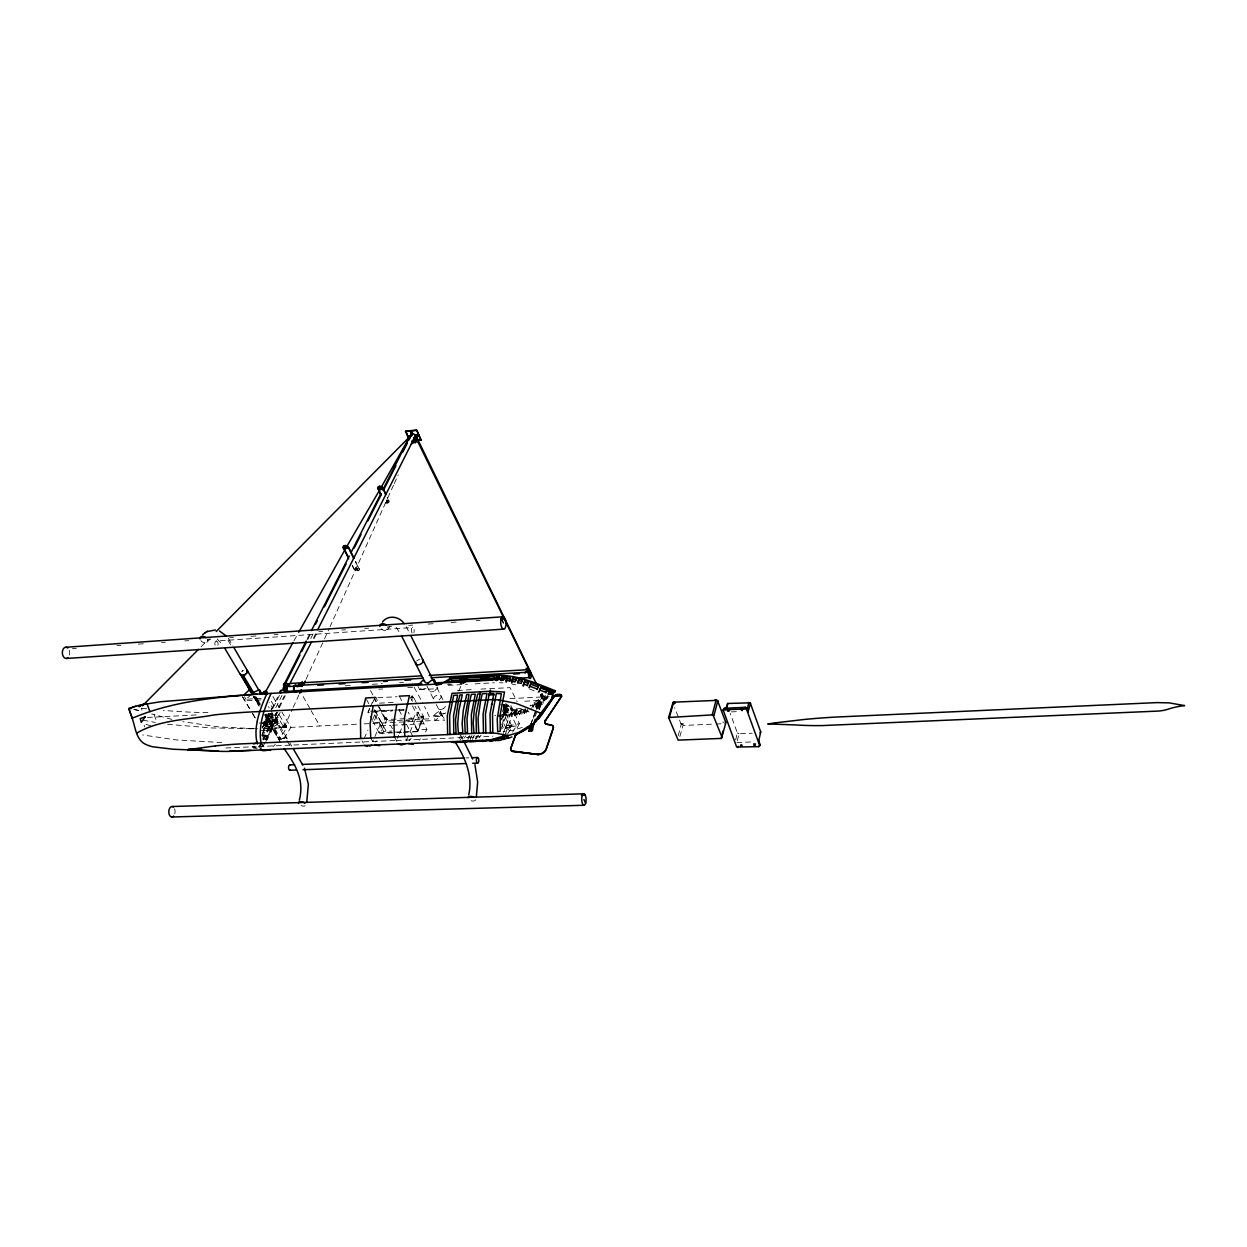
<?xml version="1.0" encoding="UTF-8"?>
<svg xmlns="http://www.w3.org/2000/svg" width="1247" height="1247" viewBox="0 0 1247 1247"><rect width="100%" height="100%" fill="white"/><g stroke="black" fill="none" stroke-linecap="round" stroke-linejoin="round"><path stroke-width="0.75" stroke-dasharray="5 3.75" d="M356.424 724.226L286.358 727.578L286.077 725.473A1.855 1.076 -29.9 0 0 283.053 725.614C279.016 731.35 284.815 722.184 285.797 726.128M286.077 725.473L286.358 727.578L263.382 728.529L276.912 728.045M412.289 696.013C410.871 694.735 415.422 698.834 411.385 697.307M270.428 724.756L270.661 725.863M423.497 717.758C418.368 717.43 425.149 714.952 422.998 717.913L417.231 731.599L423.668 716.978L413.256 696.761L411.775 700.175M267.871 721.156C265.58 719.737 268.339 723.79 268.23 719.784L266.39 719.878L262.353 723.369M417.885 731.319L379.01 732.628L384.918 718.88C386.196 715.809 388.472 721.795 384.918 718.88L374.692 699.723M417.979 731.132L423.746 717.212M270.381 713.939L271.441 713.892M275.509 722.091C274.106 719.659 276.335 723.26 275.462 720.875M262.119 746.641L263.226 746.579M266.499 738.738L266.188 739.377M283.428 726.378C285.937 722.824 285.922 729.246 283.334 726.518M285.579 726.113L283.568 726.845L285.454 725.24M504.676 709.231L504.302 704.446M503.258 707.782C506.828 704.851 501.871 712.676 512.003 707.969L511.317 709.824L504.521 710.167L503.663 708.358L507.358 708.514L506.672 711.304L505.503 710.915L506.625 710.852M507.389 708.561C505.471 707.298 504.1 703.277 503.757 707.891M504.505 707.875L508.262 705.911L503.772 705.288M504.396 706.955L503.367 707.314M504.131 704.976C503.835 704.29 505.035 709.995 503.757 705.147C503.866 702.513 504.022 714.391 506.718 707.143M504.864 709.449L505.877 705.615M505.019 708.982L505.222 709.107M504.443 707.049C505.814 704.446 506.407 711.008 504.864 708.53M504.801 709.216L505.518 708.623M505.877 709.403L505.721 706.02M505.378 711.959L504.521 710.167L506.578 707.439L504.957 706.597M506.89 705.724L507.903 705.038L508.215 706.114M506.734 711.195L507.576 708.935C508.199 708.623 505.004 709.73 507.576 708.935M508.043 705.116L507.778 705.319M539.359 704.695L537.769 704.789L538.579 706.192M538.392 700.58L537.987 699.894L538.112 703.729M540.091 703.978C542.772 705.054 536.709 705.786 538.314 703.168M539.561 704.461L538.517 702.607L538.096 703.994M539.187 703.589L538.875 702.497L540.232 702.279M540.169 705.225L540.481 706.223L539.218 706.394M538.61 704.804L540.73 705.116L540.419 703.698M540.543 702.404L541.354 703.807L538.626 704.43M543.178 695.062A1.933 0.779 87.3 0 1 543.162 696.543L542.149 699.021L542.57 695.218M505.394 706.41C502.697 707.501 504.256 704.43 504.178 707.283M141.815 710.229L141.737 708.031M735.636 739.892L737.367 732.893L730.181 713.346M737.289 740.78L738.988 733.782L752.206 733.22M442.482 716.261L440.472 711.18L438.492 711.273L433.208 716.09L435.421 720.423L440.69 715.607L438.492 711.273M440.472 711.18L440.752 713.222M678.228 735.668L681.283 724.148L683.87 724.741L682.92 725.489L681.298 724.616L674.596 707.579M679.864 736.541L682.92 725.489L714.266 724.086M507.576 704.991C503.601 703.822 502.744 707.501 504.754 705.599M507.903 709.637L506.204 709.73L503.476 705.662L504.614 708.997M270.443 724.647L268.23 719.784M549.085 696.325L546.529 698.273L545.204 701.952L543.193 700.549L544.518 696.855L547.074 694.906M548.353 693.924L547.028 697.619L549.054 699.037M538.891 708.748L541.245 702.747M539.094 709.449L541.416 703.012M537.114 705.178L541.728 701.671L543.053 697.977L545.048 699.396L543.739 703.074L539.125 706.581L537.114 705.178L538.455 701.5L543.053 697.977M539.343 709.527L540.637 705.724M541.073 704.695L541.494 703.308M538.595 699.926L538.33 700.767M530.661 724.429L537.644 705.023M530.91 724.507L538.766 702.685M533.435 718.21L536.179 711.102M536.615 709.387L538.969 703.386L540.575 703.604M541.245 697.011L541.697 694.33M542.149 699.021L540.325 694.984L541.276 693.956A1.933 0.795 87.3 0 1 542.227 694.236L542.383 696.839L542.928 695.202M538.907 703.963L536.413 705.443L535.088 709.122L537.582 707.626L538.907 703.963L537.036 702.451L534.558 703.947L533.233 707.626L535.711 706.129L537.036 702.451M542.164 696.886L542.055 694.314M541.946 696.964L542.507 696.481A1.933 0.795 87.3 0 0 542.227 694.236M535.306 716.152L537.223 710.79M537.862 709.013L539.795 703.651M539.125 706.581L540.45 702.903L545.048 699.396M531.658 708.467L532.999 704.789L534.714 706.363M355.395 568.554L356.019 567.681M524.847 711.367L527.434 710.4L528.993 712.037L526.405 712.988L524.847 711.367L525.735 708.92M524.426 713.627L525.766 709.948L524.395 708.265L523.054 711.928L520.389 712.645L521.76 714.328L524.426 713.627L523.054 711.928M526.405 712.988L527.746 709.325M357.733 568.803L356.876 569.723M520.389 712.645L521.745 708.982L523.117 710.665L521.76 714.328M519.672 714.796L521.012 711.133L519.859 709.403L517.131 709.886L515.775 713.549L516.944 715.279L519.672 714.796L518.503 713.066L519.859 709.403M386.617 501.497L387.505 500.811M516.944 715.279L518.3 711.616L517.131 709.886M503.617 706.348L504.053 705.21M514.73 715.56L513.78 713.798L515.151 710.135L512.439 710.385L511.083 714.048L512.034 715.809L514.73 715.56L516.087 711.897L515.151 710.135M503.227 733.454L511.114 712.302L510.288 710.541L502.541 710.915M505.659 733.142L513.39 712.146L512.439 710.385M500.858 729.511L509.618 706.207L507.264 706.332L501.808 720.813M498.364 716.511L509.742 715.965L508.916 714.188L510.288 710.541M285.516 725.629L284.222 726.72L283.287 726.128A1.855 1.091 -30 0 1 286.374 725.972M503.258 707.096L503.882 706.285M502.977 714.812L504.178 715.123L503.071 714.812M505.752 706.55C507.28 705.506 501.886 707.298 504.24 706.27M501.699 719.051L503.835 713.393L503.242 712.131L504.661 712.364L504.941 713.767L503.554 714.141M506.173 708.296L505.269 707.75M505.69 709.029L506.204 706.051M504.941 713.767L504.661 712.364M506.204 709.73L506.531 708.249L507.311 709.2M502.12 724.055L505.986 713.767L503.648 713.876L509.883 726.954L505.565 734M503.726 707.205L504.365 704.571M502.463 711.523L504.349 705.521M504.256 705.241L504.365 705.927M266.437 722.434L266.39 723.494M475.933 738.941L477.258 735.481M472.488 739.455L473.813 736.057M503.788 706.176L503.414 707.158L504.396 705.381M470.166 739.549L471.491 736.166M467.828 739.658L469.153 736.26M459.426 738.349L460.767 734.982M458.88 691.009L461.733 684.011M406.6 740.032L418.244 712.645L415.999 712.754L412.648 720.61L404.761 720.984M258.815 746.532L396.375 740.484L398.666 735.169M399.43 733.392L403.997 722.761M385.619 502.635L330.112 626.586M372.588 720.782L378.994 732.628L380.475 733.283L386.96 719.55M509.883 726.954L505.316 728.357L507.093 724.819L505.316 728.357L510.194 727.936L511.364 725.302L519.407 723.681L510.506 704.773M503.866 707.174L504.474 706.301M364.124 738.567L367.943 730.087M372.51 719.909L374.786 714.812L376.999 714.702L373.508 722.496L381.286 722.122L372.682 741.529L370.78 738.021M369.595 708.39L367.974 712.193L371.684 719.098M370.359 706.69L373.445 699.894M369.595 709.029L368.068 712.427L392.104 711.039M372.541 702.996L374.848 697.899M393.506 485.239L386.383 500.889L387.194 500.593M394.286 483.493L398.245 474.795M285.236 724.881L284.55 726.128L292.437 709.075M293.248 707.314L298.859 695.031M306.061 679.241L323.706 640.631M324.501 638.869L329.317 628.348M504.536 705.521L504.645 706.285M504.224 707.906L504.505 705.662M504.661 705.864L504.147 707.158M284.113 727.001L284.971 725.255M357.499 569.037L356.143 567.853M352.215 565.67L353.977 569.1A2.837 1.902 25.5 0 0 357.53 571.001A2.837 1.902 25.5 0 0 358.933 568.694L355.629 561.368M504.396 706.55L506.079 710.104L504.178 715.123L503.835 714.406M505.627 706.597L506.173 707.797M267.185 739.923L268.386 737.523L267.154 735.434L264.473 735.559A3.663 2.182 24.6 0 1 261.839 734.935M271.082 732.129C274.839 720.891 270.958 737.413 269.851 730.056L267.17 730.181A3.647 2.182 24.6 0 1 263.756 729.074M276.101 717.633L274.106 721.53L275.556 723.244L277.317 719.706L276.101 717.633L273.436 717.758A3.632 2.182 24.7 0 1 268.573 714.157M386.679 501.918L387.1 500.203M353.977 569.1L352.449 565.218M385.292 502.728A2.743 1.902 26.1 0 0 388.129 502.931A2.743 1.902 26.1 0 0 388.674 500.858L387.412 497.382M355.691 567.931L356.517 567.634M356.985 569.505L355.613 568.118L357.421 568.819M259.579 747.795L277.598 711.99L286.685 727.562L280.029 738.629M260.561 748.481L262.618 744.475M267.154 735.434L265.128 739.409L262.852 739.502L264.676 735.901L266.936 735.792L267.965 737.538L266.157 741.139M270.661 732.16L269.633 730.415L271.643 726.487L274.434 726.144M274.854 722.06L265.876 739.939L265.346 739.05M276.631 718.521L278.829 714.126M263.086 746.345L280.201 712.224M275.135 723.26L277.317 719.706M263.647 729.542L262.353 734.047L262.119 732.535M263.46 725.318A3.647 2.182 24.6 0 1 264.208 725.193L266.889 725.068L268.697 721.499L266.016 721.623A3.647 2.182 24.6 0 0 264.395 724.273A3.647 2.182 24.6 0 0 268.978 726.611L271.643 726.487L270.677 725.894M272.579 713.814L271.394 716.168L268.713 716.308A3.632 2.182 24.7 0 0 267.092 718.958L266.359 718.241A4.131 2.494 24.7 0 1 268.51 715.965L270.77 715.856L270.163 714.079M262.135 734.732L272.47 714.282M275.805 707.688L282.258 694.922M310.768 638.526L313.402 633.305M262.369 736.759L273.545 714.593M258.69 747.015L259.922 744.599M262.649 739.159L275.135 714.141M278.533 707.423L284.378 695.81M313.387 638.277L316.005 633.071M263.491 729.261A4.146 2.478 24.6 0 0 267.372 730.524L269.181 726.954L271.425 726.845M269.711 713.611L267.232 719.706A4.131 2.494 24.7 0 0 271.862 721.639L273.639 718.101L275.883 717.991L279.188 723.525L280.061 727.889L274.886 719.457L276.74 719.363L277.613 723.712M259.812 746.392L262.384 741.279M263.242 739.565L276.974 712.302A3.118 1.886 24.7 0 1 276.101 712.925L275.758 712.972M279.468 707.33L285.314 695.717M314.088 638.589L316.707 633.382M262.151 727.812L268.822 714.562M271.425 709.449L278.985 694.548M307.011 639.29L310.534 632.354M262.197 727.905L265.814 721.28L268.074 721.171M262.587 727.843L268.884 715.435L268.152 714.718A4.115 2.494 24.7 0 1 268.105 714.001M263.772 726.331L269.913 713.954M273.218 707.704L280.762 692.802M307.76 639.555L311.236 632.681M266.889 725.068L265.658 722.979L267.045 719.425M263.335 730.15L271.955 713.487M266.515 716.916L268.308 713.393M264.255 722.465L268.76 713.611M519.407 723.681L516.196 729.511M509.618 706.207L513 713.424L510.662 713.533L516.476 725.832L512.19 732.846M541.744 696.496L541.79 694.47L541.946 696.855M505.986 713.767L512.112 726.658L507.81 733.688M500.016 715.747L505.549 727.313L503.118 731.568M502.681 728.482L503.227 727.422L501.653 724.117M538.252 703.355L539.156 702.061L540.98 702.482M539.452 703.776L538.673 703.043M511.644 725.286L510.194 727.936M293.996 640.74L297.784 633.99M445.475 706.457L443.589 708.545M425.398 732.005L426.895 729.401L414.939 706.238M436.606 688.796L434.704 690.885M382.143 733.969L383.717 731.397L391.948 731.007M277.333 723.634L276.195 725.037M274.886 719.472L271.035 722.294M271.877 727.983C271.145 730.664 272.017 726.346 272.017 729.183M276.553 720.236L275.93 719.129M271.675 729.136L271.721 728.17M284.222 738.442L290.863 727.375L281.947 712.053M387.614 629.314L389.672 626.773M423.029 716.386L421.595 717.321M479.113 737.585L481.046 735.247M478.739 735.34L474.889 739.533M472.41 737.865L474.359 735.543M470.103 737.975L472.067 735.636M467.796 738.068L469.76 735.746M463.884 738.24L465.864 735.917M463.572 736.011L459.644 740.204M206.94 642.252L209.964 639.228M419.226 740.204L420.442 738.832M409.11 740.64L411.183 738.333M540.325 694.984L541.977 693.909A1.933 0.779 87.3 0 1 542.367 693.644L541.65 693.691M416.685 660.863L419.631 659.227M375.706 742.105L376.968 740.749M270.989 709.231L272.734 708.374L269.212 702.357M201.188 646.632L208.015 639.758M241.824 671.385L242.619 670.824L241.902 671.338M272.984 746.61L275.322 744.365M418.275 686.832L419.725 689.669L422.406 687.253M538.439 702.934L539.296 702.232M538.236 703.495L539.702 702.762M263.476 728.684L268.853 724.039L266.39 719.878M251.411 694.563L245.94 699.224L261.761 698.351M262.836 745.987L263.865 746.563L262.4 744.833M266.889 736.977C267.123 740.079 267.965 734.997 267.014 738.193M267.388 736.93L267.435 738.162M270.708 730.991L270.583 729.776M275.166 722.091L275.213 720.969M276.351 719.114L275.961 720.345M266.811 723.478L265.876 723.151L266.609 722.34M267.513 720.548L267.466 721.764M439.162 699.754C446.442 693.94 431.945 693.55 433.909 699.816M545.407 695.514L529.991 705.49M547.714 696.699L533.061 706.41M543.193 700.549L547.776 697.057L550.535 697.899M536.132 706.613L549.257 696.59M282.368 738.411L281.728 738.879L285.922 737.538M276.164 725.068L274.527 726.097M386.913 501.855L387.427 500.593M445.771 712.925L444.961 713.362M443.449 708.623L441.75 709.356A4.068 2.51 -27 0 1 439.038 709.231L439.038 709.231M242.729 670.761L243.508 670.356M444.836 713.424L443.979 713.705M283.085 738.021L286.576 737.772M530.458 706.02L532.999 704.789M413.084 697.556L411.962 697.619M385.074 718.101L386.165 718.054M457.462 690.495L473.299 689.513M421.611 716.308L422.717 716.261M504.661 707.844L504.676 706.94M537.956 700.222L541.042 703.822L539.343 703.916M538.455 703.308L540.247 703.386M538.891 703.339L538.564 704.493M538.423 704.649L537.94 705.568M540.699 703.947L541.027 702.794M527.98 710.993L514.465 714.625L494.435 715.794M256.165 696.902L255.354 697.042L260 705.023L255.152 697.073L253.687 696.792L258.721 705.303M443.854 713.752L443.932 713.72A4.053 2.525 -27.1 0 1 441.235 713.596M522.228 727.453L513.125 730.306L503.429 731.553M433.738 691.399L432.849 691.695A4.1 2.494 -26.9 0 1 430.106 691.602L430.106 691.602M271.098 729.776L271.035 730.991M267.123 721.81L267.17 720.595M421.299 689.591L428.734 687.471A4.115 2.494 -26.9 0 0 429.514 687.424M270.724 714.702L271.02 713.923M525.564 709.184L503.024 711.803M523.117 710.665L525.766 709.948M516.476 725.832L512.112 726.658M355.707 568.538L357.328 569.24M255.323 697.042L259.906 705.038M521.168 708.312L511.722 709.574M518.3 711.616L521.012 711.133M515.775 713.549L518.503 713.066M276.008 713.3L276.398 713.237A3.601 2.182 24.7 0 0 277.411 712.52M505.752 706.254L507.997 705.896M538.47 700.393L521.246 701.484M539.546 706.41L540.31 705.443M270.926 722.309L265.627 714.531M513.39 712.146L516.087 711.897M511.083 714.048L513.78 713.798M511.364 725.302L502.822 725.894M507.326 727.172L505.549 727.313M355.52 568.538L357.53 568.601L356.689 567.931M72.404 648.689L76.285 648.424M117 645.603L120.865 645.338M138.308 644.122L144.138 643.717M161.58 642.517L165.446 642.236M184.837 640.896L188.718 640.631M210.79 639.103L207.283 639.352A4.162 2.775 31.9 0 1 205.864 642.751A4.162 2.775 31.9 0 1 200.876 640.662M229.635 637.794L233.501 637.529M250.959 636.313L256.788 635.923M274.231 634.707L278.112 634.442M318.842 631.621L322.724 631.341M341.709 630.031L345.559 629.766M364.779 628.426L368.629 628.161M391.542 626.586L387.692 626.851A4.302 3.04 28.8 0 1 385.869 630.421A4.302 3.04 28.8 0 1 380.662 628.239M408.86 625.386L412.71 625.106M428.111 624.046L435.795 623.516M451.196 622.44L458.88 621.91M476.198 620.71L480.048 620.445M215.123 645.213A2.821 1.621 86.7 0 1 216.401 641.02L412.648 627.522M345.201 685.803L352.979 685.367M372.417 684.26L382.143 683.715M399.632 682.717L403.529 682.499M447.533 684.494L451.367 684.276M378.839 689.186L382.689 688.983M407.753 687.58L413.521 687.268M448.125 685.336L467.407 684.276M475.107 683.839L494.389 682.764M419.725 689.669L437.837 688.671L437.011 687.035M260.872 699.926L246.002 700.736L245.472 701.64M480.968 689.092L510.023 687.643L517.146 701.625M377.872 697.743L397.092 696.714M411.463 697.759L413.708 697.65L411.011 696.231M393.273 702.435L378.807 703.183L375.737 697.432M147.458 717.461L197.088 714.89M509.976 698.632L547.433 696.683M370.624 711.226L393.444 710.073M398.884 709.792L403.638 709.559M374.256 711.195L392.789 710.26M394.629 710.167L404.059 709.683M500.406 704.882L504.832 704.664L506.563 708.795M399.352 710.681L404.075 710.447M504.302 706.503L506.547 706.753M274.324 721.156L271.659 721.296A3.632 2.182 24.7 0 1 267.092 718.958M271.862 721.639L274.106 721.53M503.289 709.933L519.453 709.138L520.202 708.187M266.78 718.147L264.832 714.843M259.345 723.135L274.106 722.403L274.73 721.514M265.658 722.979L266.266 724.741L264.005 724.85A4.146 2.478 24.6 0 0 263.148 724.99M264.27 721.748A4.146 2.478 24.6 0 0 263.663 723.556L264.005 724.351L279.188 723.525M433.208 716.09L442.669 715.513M503.383 712.676L511.114 712.302M503.835 713.393L505.113 713.331M501.325 714.562L508.916 714.188M494.841 715.575L495.76 715.529M281.417 727.313L286.077 727.079M364.14 723.852L444.337 720.002M502.962 712.879L504.489 712.801M261.48 730.571L264.177 730.446M267.372 730.524L269.633 730.415M380.694 725.801L390.607 725.318L392.852 729.526M392.556 725.224L423.98 723.743M731.412 711.897L739.081 711.538M426.895 729.401L416.857 729.854L413.91 724.226M379.462 733.485L401.752 732.316M403.389 732.394L418.431 731.708L408.221 712.131M716.137 724.008L723.665 723.681M225.863 747.982L256.118 746.657M396.375 740.484L492.908 736.229M736.852 742.526L753.905 741.84M465.91 757.942L468.966 757.833M167.519 724.289L211.725 727.967L257.49 728.653M249.088 728.778L254.7 728.716M253.78 728.622L218.724 726.923L182.795 721.701M221.888 742.588L176.186 739.907L142.704 734.966M539.374 702.373L540.777 703.043M738.988 733.782L737.367 732.893M141.768 708.452L147.068 708.81M499.423 682.686L502.946 682.904M270.116 722.418L268.214 721.732M434.767 716.012L443.761 717.228M143.124 720.22L155.283 722.403M512.081 684.104L515.853 684.852M133.632 709.418L138.511 710.416A149.624 103.485 -20.4 0 1 141.223 711.039M539.624 702.762L540.45 702.825M539.234 706.581L537.878 705.864M422.39 717.82L385.869 719.597M171.899 719.41L151.666 713.923M150.84 725.723L143.701 723.837L144.683 726.876M285.937 737.538L287.278 738.754M529.523 688.983L538.486 692.444M414.16 687.346L422.827 703.152M540.013 702.856L540.839 703.355M386.617 499.922L387.225 500.998M217.212 638.947L223.042 645.338M544.518 696.855L546.529 698.273M541.728 701.671L543.739 703.074M538.455 701.5L540.45 702.903M534.558 703.947L536.413 705.443M535.711 706.129L537.582 707.626M538.704 699.988L540.839 702.856M286.935 738.099L268.495 706.597M396.11 627.335L400.708 634.24M252.595 746.844L253.125 747.53A4.193 2.478 24.5 0 0 253.889 748.2M264.005 724.351L264.535 725.021A4.146 2.478 24.6 0 0 269.181 726.954M268.495 715.497L269.009 716.183A4.115 2.494 24.7 0 0 273.639 718.101M268.432 718.085L269.305 719.379M228.326 638.386L232.908 645.946M249.743 708.826L241.591 695.249L249.899 709.075M244.443 696.73L246.111 699.52M252.549 713.518L257.817 722.356M254.341 697.057L259.002 704.929M268.588 718.101L269.523 719.69M265.19 715.373L279.577 739.72L264.723 714.765M279.905 741.139L265.782 717.586L280.404 742.355M253.219 696.372L259.08 706.285M252.611 713.643L257.334 721.592M260.28 704.025L256.025 696.933L258.503 701.25L257.833 699.91M266.079 713.892L281.308 739.658M265.471 714.547L280.497 739.767M289.834 742.947L291.689 746.111M228.014 640.303L230.913 645.229M271.425 714.204L285.127 737.476M286.966 740.656L290.707 747M270.038 713.658L275.556 723.244M271.316 701.25L274.87 707.345M275.649 713.362L284.035 727.702M272.906 696.512L279.25 707.408M303.13 696.543L310.191 709.013M311.064 710.541L319.824 725.972M361.989 740.843L363.22 743.087M406.179 626.727L408.424 630.935M366.493 699.396L368.816 703.713M374.786 714.812L383.717 731.397M375.316 710.993L387.194 733.142M374.303 709.668L382.907 725.692M370.499 690.557L373.165 695.561M374.053 697.229L376.719 702.217M379.291 707.033L386.289 720.143L387.848 720.953L430.262 718.786L424.526 706.472M394.488 736.961L398.245 743.991M406.008 738.894L406.881 740.547M398.962 709.948L402.064 715.84M406.553 724.398L412.773 736.244M399.289 696.169L402.298 701.952M410.201 697.073L412.445 701.422M412.492 705.973L421.735 723.852M357.094 569.287L357.749 570.549A2.837 1.902 25.5 0 0 359.152 568.258M355.411 561.805L358.933 568.694M426.973 686.146L433.707 699.458M436.247 704.461L444.291 720.376M436.902 687.674L442.919 699.707M461.125 735.979L462.793 739.315M387.209 497.787L388.674 500.858M386.882 501.497L387.49 502.759M506.578 707.501L507.248 708.935M505.783 703.199L507.264 706.332M541.027 694.953L542.866 698.99M722.964 721.795L723.307 722.746M154.114 714.671L156.467 721.109M384.84 718.646L387.194 718.989M207.937 712.661A607.008 289.912 -21.8 0 1 163.186 710.354M271.768 709.075A3.118 1.886 24.7 0 1 272.937 708.717M264.956 721.421A4.146 2.478 24.6 0 1 265.814 721.28M69.146 650.123A5.612 3.663 87 0 1 69.255 655.719M412.149 632.993A2.962 1.387 86.4 0 1 411.541 628.722A2.962 1.387 86.4 0 1 413.568 628.254A2.962 1.387 86.4 0 1 413.833 632.603M216.401 641.02A2.821 1.621 86.7 0 1 217.929 645.291M255.121 748.262A3.18 1.886 24.5 0 1 253.406 746.766M254.154 748.013A3.694 2.182 24.5 0 1 252.985 746.782M134.395 709.559A148.019 102.363 -20.4 0 1 138.448 710.4M388.877 500.452A2.743 1.902 26.1 0 1 388.082 502.635A2.743 1.902 26.1 0 1 384.918 501.933M174.564 808.835A5.237 3.118 -88.7 0 1 174.705 814.057M475.606 799.779A3.944 2.135 16.4 0 1 472.784 801.042A3.944 2.135 16.4 0 1 468.763 799.421M357.749 570.549A2.837 1.902 25.5 0 1 354.21 568.663M264.676 735.901A4.162 2.478 24.6 0 1 261.683 735.184M444.181 718.194A4.053 2.525 -27.1 0 1 443.433 717.945M256.274 748.278A4.193 2.478 24.5 0 1 253.577 746.626M257.225 748.184A3.679 2.182 24.5 0 1 253.952 746.517M305.219 805.78A3.819 1.964 19 0 1 300.995 805.546M503.85 705.163L503.461 706.316L503.944 705.178M423.216 716.105L421.891 717.96L420.987 716.214L423.216 716.105M386.648 717.898L384.45 718.007L387.568 719.628L386.648 717.898M683.45 723.572L680.924 723.681L684.182 725.427L683.45 723.572M254.326 697.011L258.83 704.633L254.201 696.964"/><path stroke-width="1.5" d="M559.326 694.595A3.086 1.98 -24.4 0 1 561.462 695.92L561.462 696.247A3.086 1.98 -24.4 0 1 561.056 697.244L545.594 720.33L560.979 697.073A3.086 1.98 -24.4 0 0 559.248 694.408L557.253 694.517A2.977 1.902 -24.4 0 0 554.136 696.138L541.432 714.796M266.562 692.038L266.842 694.174L266.562 692.038A1.886 1.076 -29.6 0 0 265.549 691.165A1.886 1.076 -29.6 0 0 263.522 692.21L261.839 693.909M382.704 490.118L410.871 434.611A2.65 1.917 26.9 0 0 410.855 436.154L410.668 431.026C410.964 437.619 412.414 429.794 410.746 435.904M411.946 433.644L411.198 433.675M411.339 434.05L411.261 433.223M411.105 434.112L410.902 433.566M414.098 440.066L413.833 439.162M414.487 440.113L414.378 439.1M247.576 671.151L246.797 673.193L246.906 670.169M244.209 675.017L241.591 675.422L240.235 674.004M301.493 684.26L299.607 685.741M301.634 684.728L299.639 685.273M447.642 734.577L447.314 715.7L452.022 693.332L490.258 691.274L504.505 692.007L500.156 714.656L500.187 731.303L497.709 731.677L497.226 718.755L501.341 693.8L496.337 693.426L492.503 713.876L492.799 732.301L490.383 732.566L490.04 713.783L493.89 693.348L489.338 693.426L485.473 713.83L485.847 732.862L495.542 733.174L508.277 735.559L518.939 732.348L531.581 724.398M299.607 685.866C297.986 683.465 304.097 682.623 302.21 686.131L296.568 686.458A3.071 1.637 87.7 0 0 294.463 686.131A3.071 1.637 87.7 0 0 294.043 689.95A3.071 1.637 87.7 0 0 296.007 691.586M266.141 692.475C263.678 690.215 264.193 696.075 266.001 692.21M263.881 693.192L263.522 692.21M528.899 731.319L531.004 724.32L533.42 725.099M518.721 680.566L518.939 678.851L522.509 679.771L522.275 681.486L518.721 680.566L517.801 683.013M415.111 443.059L416.202 436.247L536.319 683.715M411.37 433.956L381.379 486.938M476.385 796.49L477.663 782.118L474.951 764.629M468.701 794.885C473.096 776.367 465.24 757.895 455.482 742.479M287.371 691.711L283.272 688.328L284.098 686.162L286.218 685.632M285.438 686.972L286.732 690.589M753.812 743.789C757.303 745.768 752.268 746.33 754.451 744.646M758.675 741.17L760.717 731.911L750.211 702.84L727.547 703.479L725.583 709.699M306.793 801.759L308.352 784.332L304.439 768.23M299.327 800.215C304.549 779.515 295.523 765.035 284.145 748.683M758.768 746.641L759.735 745.644L746.407 708.935L723.104 709.839L736.65 747.047L758.768 746.641L760.062 744.693L758.675 740.687M759.735 745.644L760.015 744.443M396.64 705.506L393.818 722.621L394.488 736.961M373.024 706.722L370.11 723.759L370.78 738.021M526.67 671.634L528.977 670.824L528.151 672.741M529.398 671.619L528.884 672.757M748.075 711.616L750.554 703.324M746.75 709.418L746.906 707.969L745.363 707.298L724.226 708.312L722.964 710.541M737.943 747.467L738.24 746.267M747.187 709.434L748.886 702.42M745.082 708.499L745.363 707.298M722.122 737.476L712.972 714.858L668.579 717.508L678.165 740.126L721.499 738.411L725.879 722.621L717.446 700.362L673.146 702.186L673.193 703.994L674.128 703.916M726.549 708.67L727.874 703.433M721.171 738.458L723.057 731.038M723.93 709.512L724.226 708.312M524.971 680.488L523.179 685.819L524.971 680.488L528.728 681.688L528.307 683.34L524.551 682.14M712.271 714.749L716.152 699.941L714.858 700.003M713.939 715.653L717.804 700.83L718.163 701.78M424.65 681.002L422.827 680.379L417.605 685.523M415.703 662.188L416.436 664.573A4.146 2.478 -26.7 0 0 419.101 664.698C421.221 664.37 424.884 661.222 422.281 659.351M490.523 690.059L489.198 694.828L494.404 694.75M463.385 682.639L462.684 681.065M489.666 693.394C491.739 687.191 486.969 698.819 491.193 693.379M460.969 682.67L463.167 681.875M480.578 691.789L476.042 714.297L476.401 733.283M669.53 716.744L673.723 702.03L675.235 702.685M668.626 717.742L672.819 703.043L673.458 703.698M538.252 754.232A6.687 4.396 -25.7 0 0 546.077 749.073L553.232 727.983A4.505 2.93 -25.1 0 0 551.08 725.021L547.012 724.258A4.972 3.227 -25 0 1 545.422 719.955M413.942 439.567L412.476 443.48M415.547 436.045L418.867 435.686L414.596 438.227L415.329 435.219L418.493 434.876L414.222 437.416L415.687 440.737L413.303 440.113M515.292 735.886L515.65 735.075L510.943 747.966A5.331 3.476 -26.2 0 0 514.341 751.66L538.423 754.606A6.687 4.396 -25.7 0 0 546.248 749.431L551.579 733.657M534.511 721.608L553.434 696.372L553.762 695.452L548.509 693.426L549.833 689.731L555.055 691.758L555.383 690.838C536.35 683.403 516.694 674.268 495.714 675.469L451.009 678.025L441.438 683.855L436.169 685.367L434.143 679.724L432.132 679.849L428.391 682.748M345.076 547.168L345.216 548.633M347.134 548.057L345.575 548.586M531.238 730.758L535.306 719.285M532.859 726.627C532.921 735.434 530.256 727.827 528.744 731.085M534.324 722.777L533.716 724.491L528.26 727.609L529.991 727.625L528.26 727.609M534.293 723.369L535.571 719.846M545.874 692.833L547.417 688.812L541.151 686.396L539.156 691.649L541.151 686.396M529.445 729.791L530.879 724.741M529.944 731.038L531.175 727.64M379.602 487.873L379.961 489.463L381.504 488.918M381.364 488.091L380.974 489.588M537.192 689.482L538.751 685.46L531.16 682.545L530.505 684.12L538.081 687.035L538.751 685.46M510.943 747.966L514.98 736.525M527.387 685.788L528.728 681.688M531.16 682.545L529.164 687.783L529.819 686.224L537.41 689.139M522.509 679.771L521.137 683.45L517.552 682.514L518.939 678.851M530.006 671.447A1.902 1.185 -24.7 0 0 528.712 670.559L527.746 672.507M301.696 685.195C301.571 680.8 294.541 689.7 299.031 684.478A1.839 1.06 -29 0 1 301.01 683.45A1.839 1.06 -29 0 1 302.055 684.307L302.335 684.821A1.839 1.06 -29 0 0 301.306 683.948A1.839 1.06 -29 0 0 299.327 684.993L297.706 686.645M516.445 678.29L515.058 681.953L511.66 681.283L513.047 677.62L516.445 678.29L516.445 680.051L513.063 679.381L513.047 677.62M511.66 683.044L513.063 679.381M509.867 681.454L510.802 679.007L507.576 678.586L507.326 676.778L510.569 677.215L509.166 680.862L505.923 680.441L507.326 676.778M506.641 681.018L507.576 678.586M504.864 676.544L503.461 680.207L500.374 680.02L501.793 676.373L504.864 676.544L505.362 678.368L502.276 678.197L501.793 676.373M501.341 680.628L502.276 678.197M496.337 680.628L497.288 678.181L496.54 676.357L499.377 676.31L497.974 679.958L495.121 680.005L496.54 676.357M263.974 692.755L264.489 694.298M461.904 683.559L462.824 681.33M546.747 690.37L547.417 688.812M299.654 693.285L301.26 689.762M303.66 684.509L305.266 680.987M265.658 691.352L265.019 692.724L293.061 642.423M271.098 693.394C264.068 708.686 258.098 725.925 261.044 742.931M441.438 683.855L266.874 693.628C259.953 709.107 253.032 727.048 257.303 744.023M411.666 441.173L421.096 439.786L416.638 430.012L405.634 431.244L409.219 439.817M299.888 686.271L302.242 681.532M296.568 686.458L296.739 686.115A3.554 1.902 87.7 0 0 294.308 685.741A3.554 1.902 87.7 0 0 293.809 690.152A3.554 1.902 87.7 0 0 296.085 692.054M266.344 750.554L262.509 750.647L260.857 749.93L261.324 749.011M414.409 437.822L418.883 434.907L415.703 435.25L317.751 629.595M420.909 440.16L416.638 430.012M421.72 683.652L294.401 690.807L286.919 691.571L286.467 692.475L285.345 691.259L286.187 689.56M284.347 687.658L284.924 686.536L287.948 686.068L288.79 684.4A3.57 2.198 24.9 0 0 284.706 683.434A3.57 2.198 24.9 0 0 283.833 685.975M414.222 437.416L415.329 435.219M287.761 686.131L288.945 685.975L286.514 685.585M286.685 691.243L286.046 692.506A3.086 1.902 24.8 0 0 282.165 690.495A3.086 1.902 24.8 0 0 280.762 692.802M311.625 641.753L288.603 686.068L289.46 686.536L288.805 684.4M284.145 684.385L306.139 641.02M311.423 630.608L349.269 556.037M351.015 552.561L380.943 493.594M284.238 685.944L299.919 655.018M301.665 651.573L306.014 642.984M315.6 624.077L317.346 620.647M324.314 606.899L346.089 563.94M354.117 548.103L361.022 534.449M367.943 520.794L380.927 495.199L378.153 488.637A2.759 1.917 26.5 0 1 379.54 486.299A2.759 1.917 26.5 0 1 382.969 488.154L385.931 494.326M383.733 489.666L395.876 465.708M402.812 452.022L407.146 443.464M283.272 688.328L284.55 685.803M411.136 435.998L412.227 433.831L410.933 430.994M411.401 435.982L412.508 433.8L411.214 430.979L411.401 435.982L407.878 436.123M256.773 743.134L257.225 742.214M381.504 488.31L379.712 488.029M385.728 494.732L382.969 488.154M344.873 548.228C349.3 546.654 342.754 549.039 347.134 547.838M353.649 558.36L348.568 547.48A2.868 1.933 26.1 0 0 344.983 545.562A2.868 1.933 26.1 0 0 343.58 547.916L348.692 558.781M264.567 693.597L265.471 691.851M515.416 735.387L514.902 736.338M298.719 632.307L345.965 547.932M527.185 672.195L529.211 671.369M346.915 546.28L380.46 488.606M461.156 682.701L462.949 681.797M411.229 444.275L411.681 443.761A4.162 2.135 -23.9 0 1 415.204 441.952L416.654 441.812A6.048 3.102 -24 0 1 418.446 442.966L528.089 667.628A1.933 1.216 -24.7 0 1 525.829 669.81L429.171 675.422M409.749 436.497L408.813 436.886L409.811 437.027M538.423 718.911A41.26 26.187 -25.7 0 0 541.51 714.983L554.307 696.496A2.977 1.902 -24.4 0 1 557.409 694.875L557.253 694.517M265.907 692.428L263.928 693.238M515.728 735.247L518.035 733.361M525.018 673.099L526.546 671.369A1.902 1.185 -24.7 0 1 529.881 671.182L530.162 672.819M674.736 702.264L675.375 702.918M463.635 682.655L465.458 681.454M463.759 682.92L465.334 681.189M529.087 671.806L526.904 672.102L528.712 670.559M725.536 721.686L725.271 723.572M515.993 734.951L518.316 733.018A41.276 26.187 -25.7 0 0 530.411 725.801L532.563 724.086M538.174 716.978L541.541 713.502L516.211 703.417L498.691 699.926M382.47 622.004C387.957 614.568 399.476 616.314 404.153 623.687M142.439 705.786L198.46 649.391M216.214 631.496L409.515 436.949M264.286 692.786L266.25 692.35M534.667 722.481L530.583 726.159A41.26 26.187 -25.7 0 1 518.487 733.376L516.819 733.922M202.638 634.661L205.412 632.478M243.57 695.249L248.886 690.277L250.741 690.183L250.476 691.602M136.796 733.096C159.725 719.535 188.359 719.675 214.032 714.952A522.15 271.659 18.4 0 1 249.899 712.021L493.282 699.583M729.448 710.12L728.56 710.26M548.321 693.285L551.221 691.056L542.274 687.611M548.353 693.924L550.893 691.976L555.055 691.758L551.829 694.22L549.085 693.363M552.312 693.176L555.383 690.838L552.608 690.978M551.61 697.089L553.762 695.452M742.105 745.16C737.99 744.818 743.586 747.795 740.967 745.114M245.254 674.502L245.924 674.019L244.287 675.001L245.191 674.533M138.9 706.581L140.194 705.662M139.446 706.581L140.786 705.631M416.607 436.84L415.812 435.655M526.156 668.143L528.214 671.884M451.087 678.898L444.711 682.795L492.768 680.098L494.202 676.451L451.087 678.898L451.975 680.706L495.059 678.274M448.795 682.655L451.975 680.706M206.846 631.637L215.435 629.969M204.695 632.915L207.61 631.185M409.624 437.494L409.858 436.746M547.947 690.838L549.833 689.731M301.073 685.819L299.327 685.351M495.636 739.923L492.253 741.077L489.354 740.048L229.105 751.395A220.516 121.146 -27.3 0 1 208.545 750.678L187.736 749.665M493.298 740.032L489.9 741.17L487 740.157M502.26 739.253C501.029 741.622 489.993 740.001 496.306 739.518L498.894 740.375M488.621 740.235L485.208 741.373L482.293 740.359M506.641 738.38L503.274 739.487L501.185 738.879L508.776 737.819M506.485 736.4L508.246 735.559L502.494 735.808M466.3 741.186L462.824 742.339L458.085 741.731L460.502 742.433L463.993 741.295M455.95 742.401L457.758 741.56M460.065 741.466L456.573 742.604L453.565 741.606M405.072 743.836L401.394 744.973L398.245 743.991M369.595 746.111L371.544 745.285M760.078 732.846L760.717 731.911M202.154 750.413L173.349 749.244L152.711 746.797A86.604 47.76 -30.2 0 1 146.663 744.802C135.954 740.656 135.533 727.469 132.182 718.256C171.556 701.609 214.702 697.135 256.976 694.189M252.782 692.771L259.345 689.685L262.135 694.423M428.235 682.795L428.313 682.764A4.115 2.494 -26.8 0 1 425.586 682.67M507.747 738.458L511.956 736.93M132.26 718.272L128.722 708.592L132.837 707.174A147.052 54.135 -44.8 0 1 135.752 706.254L135.798 706.238A148.642 54.728 -44.8 0 1 140.599 704.945L160.645 701.734L237.663 695.53M132.276 707.361L135.752 706.254M381.364 488.933L380.164 487.577L379.836 489.105M140.615 704.945L146.943 703.526L149.858 711.554M475.902 741.544L469.495 741.248L473.564 741.638M479.861 741.373L475.263 740.656M482.199 741.279L477.601 740.562M466.83 741.934L462.731 741.529L471.241 741.747M413.349 744.225L408.455 743.555M252.673 692.786L242.666 675.422M379.618 745.69L374.583 745.005M497.382 740.126L495.137 740.484M193.207 748.761L187.736 749.665L193.986 750.039M270.583 750.367L265.128 749.743M243.165 675.344L253.562 692.646M728.061 710.198C725.879 712.099 731.288 711.226 728.31 710.213M287.184 685.554L283.708 686.723L284.846 688.36M405.446 431.618L416.451 430.386M215.419 745.909L187.736 749.665L201.079 749.073M411.042 435.78L407.582 436.263L409.64 438.087M415.516 435.639L418.68 435.281M407.8 436.746L410.964 436.388M413.786 440.581L421.096 439.786M379.509 488.699L381.395 488.512M229.542 696.34L241.591 695.249M344.983 548.01L346.947 547.838M489.448 740.048L498.332 738.941L508.277 735.559L507.17 735.699A49.459 32.406 -27 0 0 494.888 738.598A24.098 15.338 -26.3 0 1 486.034 740.297M65.904 647.255L503.118 616.766M501.216 618.98L505.066 618.715A6.204 2.634 86.2 0 1 505.191 627.974A6.204 2.634 86.2 0 1 501.216 625.9L500.889 624.388A6.204 2.634 86.2 0 1 501.325 618.45A6.204 2.634 86.2 0 1 503.819 617.031L505.066 618.715M66.153 658.478L503.632 629.143M290.613 683.45L421.439 675.858M295.383 685.569L423.232 678.228M430.979 677.776L529.757 672.102M296.739 686.115L290.083 686.489A3.538 1.902 87.7 0 0 287.106 687.253A3.538 1.902 87.7 0 0 288.431 692.444M297.41 686.146L302.351 686.38M317.72 685.242L323.534 684.915M339.044 684.026L344.858 683.683M362.3 682.686L368.114 682.358M383.624 681.47L387.505 681.252M404.948 680.254L410.762 679.927M449.528 677.698L453.409 677.48M470.852 676.482L476.666 676.155M492.175 675.266L496.057 675.032M513.499 674.035L519.313 673.707M459.66 679.381L467.422 678.945M480.999 678.181L488.762 677.745M460.377 682.842L460.174 681.205L465.193 680.924M287.106 691.228L287.73 691.181A3.055 1.652 87.7 0 1 287.589 686.848M435.234 682.888L444.867 682.343M448.733 682.125L503.944 679.023M517.474 678.259L529.055 677.604L530.739 673.053L529.881 671.182M266.874 693.628L243.383 694.953M436.356 684.213L434.143 679.724M132.182 718.256L128.893 708.592L131.559 708.436M375.737 697.432L365.73 697.961L360.477 719.94L360.679 738.473M399.289 696.169L409.452 695.608L404.464 717.789L404.729 736.509M479.97 693.924L477.632 694.049L474.281 709.808L473.174 722.964L474.063 733.392M557.331 694.704L559.404 694.782A3.086 1.98 -24.4 0 1 561.134 697.432L560.979 697.073M553.434 696.372L561.462 695.951M485.956 732.862L238.91 743.991A465.567 241.606 18.9 0 0 215.388 745.909M289.896 764.91L294.651 764.723M463.978 758.02L302.351 764.411M477.492 757.49L472.021 757.708L463.635 740.983M290.052 770.256L296.396 770.007M302.959 769.758L465.645 763.538M472.722 763.258L477.71 763.07M530.598 725.972L532.983 725.894M251.255 750.335L242.978 750.632A732.503 478.801 38.5 0 1 229.916 750.865M171.805 806.528L583.674 793.809M581.429 795.352L585.295 795.243L585.965 797.706A5.736 2.198 88.6 0 1 583.612 805.172L583.05 804.689A5.736 2.198 88.6 0 1 582.022 796.334A5.736 2.198 88.6 0 1 585.295 795.243M172.086 816.988L584.188 805.266M497.288 678.181L500.125 678.15M491.38 704.415L492.206 704.399M532.282 724.554L533.7 724.554M531.768 725.988L532.937 726.003M380.054 487.78L381.068 488.107M218.49 750.834L202.139 750.413M754.716 744.724L755.542 743.882M252.611 692.786L250.476 691.602M493.22 699.583L498.753 699.926M510.771 747.592A5.331 3.476 -26.2 0 0 514.154 751.302L538.423 754.606M538.345 754.419L514.247 751.489A5.331 3.476 -26.2 0 1 510.865 747.779M367.756 746.423L364.529 745.441M454.251 742.713L451.258 741.7M482.87 741.482L479.955 740.469M128.722 708.592L129.766 708.764M547.012 724.258L551.158 725.208A4.505 2.93 -25.1 0 1 553.309 728.17L551.501 733.47M345.684 547.308L346.822 548.057M287.652 685.679L288.852 686.396M523.615 684.167L527.372 685.351M527.559 672.757L527.949 671.135L529.523 671.884M540.497 687.97L550.893 691.976M539.826 690.074L546.092 692.49M264.239 693.768C267.731 694.408 265.393 689.513 263.74 692.724A1.886 1.076 -29.6 0 1 265.845 691.68A1.886 1.076 -29.6 0 1 266.874 692.568M531.923 725.738L531.097 725.208M219.441 630.998L226.44 636.079M407.691 436.497L409.858 438.57M240.562 674.876L224.974 648.611M284.799 688.235L285.968 689.996M379.602 488.497L380.6 489.432L381.473 488.73M285.859 689.903L286.498 690.838M260.327 749.026L260.857 749.93M256.336 743.15L254.388 743.804A4.193 2.478 24.5 0 0 253.531 743.945M251.161 692.506L240.92 675.188M247.997 686.38L249.821 689.435M241.575 675.422L251.8 692.74L241.435 675.375M233.875 647.583L260.794 693.472M293.544 749.291L302.85 765.128M300.402 691.758L300.854 692.553M401.581 635.97L425.009 682.218M344.983 545.562L345.637 546.856M343.58 547.916L348.162 556.848M348.568 547.48L353.883 557.923M472.021 757.708L472.707 759.08M411.027 636.126L435.172 684.26M378.901 490.18L381.13 494.794M379.54 486.299L380.164 487.577M405.634 431.244L409.375 439.365M541.51 714.983L541.338 714.625A41.276 26.187 -25.7 0 1 534.589 722.294M414.129 437.962L415.407 440.768M413.848 437.993L415.142 440.783M526.546 671.369L526.795 671.915A1.902 1.185 -24.7 0 1 530.131 671.712M501.325 618.45L503.383 622.954M583.923 799.53L585.654 803.317M747.047 708.218L748.434 712.084M533.669 725.13L533.404 724.569A1.574 1.013 19.5 0 0 530.63 724.694L530.895 725.271A1.574 1.013 19.5 0 0 531.877 725.894M414.269 439.801L414.207 440.144M259.345 689.685L260.155 694.002M741.123 708.904C744.693 711.866 738.598 710.151 743.009 708.997M449.964 734.483L449.637 715.575L453.705 695.312L457.649 695.109L453.596 715.388L453.721 733.08L456.043 732.971L455.529 719.659L458.35 701.188L459.956 694.984L462.278 694.86L458.849 710.572L457.711 723.696L458.382 732.862L462.824 732.675L462.154 723.494L463.292 710.354L466.69 694.626L469.012 694.501L464.648 719.223L465.162 732.566L467.516 732.457L466.986 719.114L468.763 705.397L471.335 694.376L475.31 694.174L471.35 714.515L471.709 733.501M483.477 732.971L483.103 713.939L487 693.55L482.308 693.8L480.75 700.019L478.037 718.584L478.77 733.174M505.923 680.441L506.173 682.249M460.314 681.47L460.626 683.372M547.09 724.445A4.972 3.227 -25 0 1 545.516 720.143M284.004 685.382A3.086 1.902 24.9 0 1 286.358 683.683A3.086 1.902 24.9 0 1 289.725 686.209M415.5 437.167A2.65 1.917 26.9 0 1 414.69 437.822M411.198 434.237A2.65 1.917 26.9 0 1 415.672 436.169M377.95 489.042A2.759 1.917 26.5 0 1 379.337 486.704A2.759 1.917 26.5 0 1 382.751 488.559M343.361 548.368A2.868 1.933 26.1 0 1 344.749 546.015A2.868 1.933 26.1 0 1 348.334 547.932M67.962 657.746A5.612 3.663 87 0 1 63.285 656.421A5.612 3.663 87 0 1 63.129 649.204A5.612 3.663 87 0 1 67.759 648.05M379.914 626.477A4.302 3.04 28.8 0 1 382.003 623.781A4.302 3.04 28.8 0 1 386.476 625.183M200.034 638.978A4.162 2.775 31.9 0 1 201.765 636.406A4.162 2.775 31.9 0 1 206.02 637.763M287.917 686.364A3.055 1.652 87.7 0 1 289.553 686.349M280.357 692.818A3.57 2.198 24.8 0 1 281.23 690.292A3.57 2.198 24.8 0 1 285.329 691.243M173.614 816.115A5.237 3.118 -88.7 0 1 169.639 815.413A5.237 3.118 -88.7 0 1 169.467 808.679A5.237 3.118 -88.7 0 1 173.38 807.058M290.426 770.132A2.681 1.434 89.5 0 1 288.54 767.7A2.681 1.434 89.5 0 1 290.27 764.972M536.662 720.813A41.26 26.187 -25.7 0 1 534.76 722.668M298.563 803.411A3.819 1.964 19 0 1 300.527 801.65A3.819 1.964 19 0 1 304.923 803.224M467.999 797.628A3.944 2.135 16.4 0 1 470.353 796.365A3.944 2.135 16.4 0 1 474.156 797.441M145.135 716.916L141.254 722.418L140.272 718.584L145.135 716.916M775.073 722.886L767.762 723.946L795.461 724.928A246.579 154.192 -15.2 0 0 822.724 725.567L1157.31 711.117A28.432 19.469 -5.9 0 0 1168.283 709.122A58.843 41.463 -4 0 1 1183.247 705.755L1184.634 705.599L1169.25 702.887L1156.982 702.607L835.194 717.087A533.139 294.993 9.8 0 0 804.471 719.441L775.073 722.886M533.825 724.195L532.64 724.258L533.81 724.226M495.527 740.437L494.124 739.752L495.527 740.437M528.681 673.723A3.227 1.325 87 0 0 530.037 678.555A3.227 1.325 87 0 0 530.988 673.723A3.227 1.325 87 0 0 528.681 673.723M476.666 758.394A2.79 1.231 88.5 0 0 477.398 763.008A2.79 1.231 88.5 0 0 478.754 759.439A2.79 1.231 88.5 0 0 476.666 758.394"/></g></svg>
